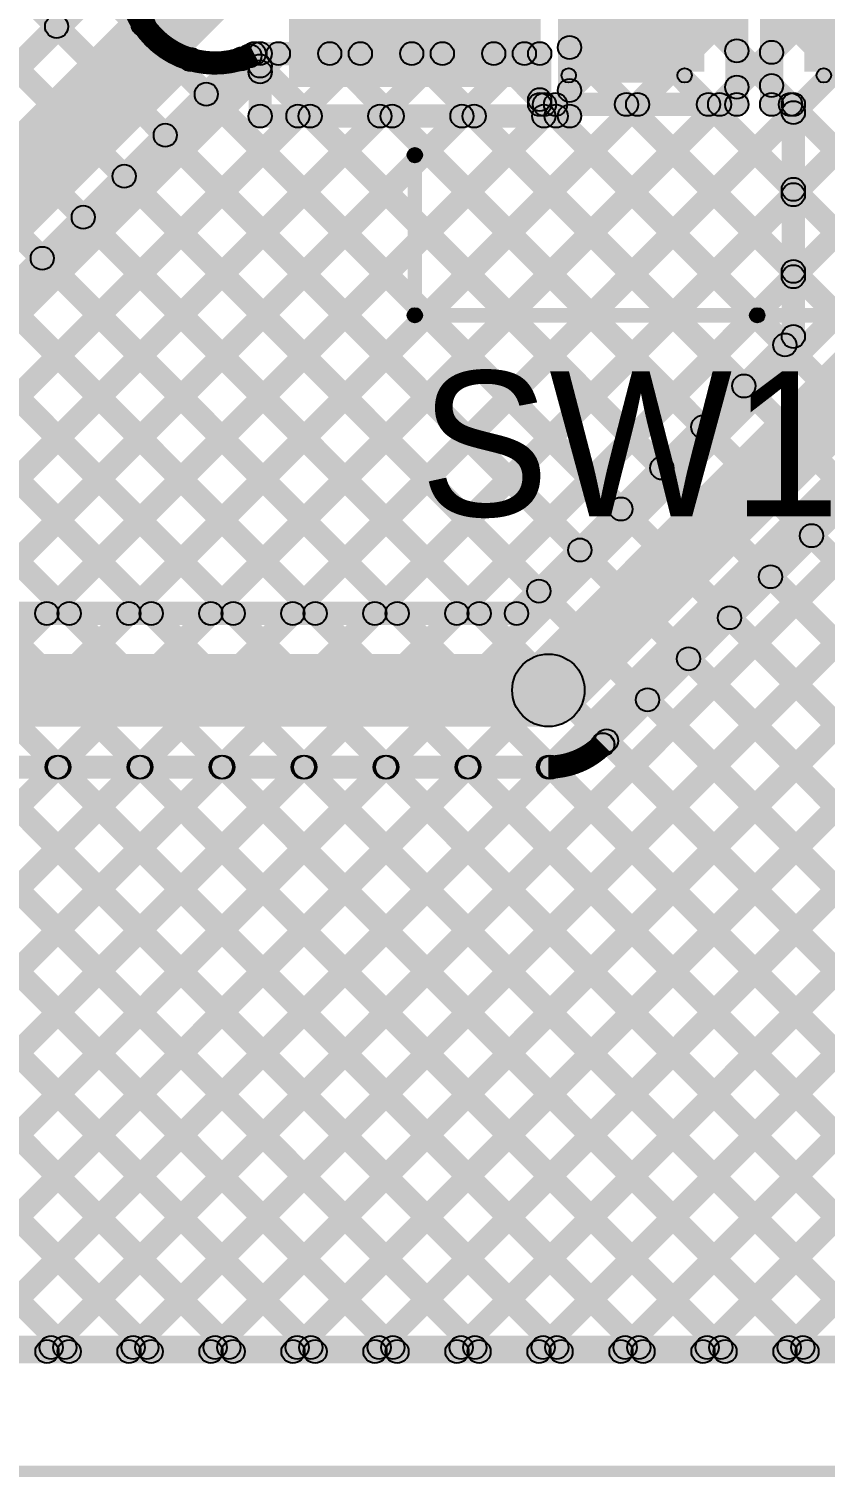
# Model space of a CAD drawing. Header units: millimetres. Extents: x 0 to 5.55, y 0 to 1.02.
# Drawn here: x 4.4688 to 4.7434, y -0.0033 to 0.496 of the extents above; entities that cross this region are included whole.
import ezdxf

# ---------------------------------------------------------------- set-up
doc = ezdxf.new("R2010")
doc.units = ezdxf.units.MM
doc.header["$MEASUREMENT"] = 0
for name, color, linetype in [('BottomLayer', 5, 'Continuous'), ('BottomOverlay', 54, 'Continuous'), ('BottomPaste', 16, 'Continuous'), ('BottomSolder', 6, 'Continuous'), ('Mechanical2', 216, 'Continuous'), ('TopLayer', 1, 'Continuous'), ('TopOverlay', 2, 'Continuous'), ('TopPaste', 8, 'Continuous'), ('TopSolder', 216, 'Continuous')]:
    doc.layers.add(name, color=color, linetype=linetype)

# ---------------------------------------------------------------- blocks, each defined once
blk = doc.blocks.new('TVFU03_4')
at = {"layer": 'TopLayer'}
for points in [[(-0.15748, 0.03543), (-0.07874, 0.03543), (-0.07874, -0.03543), (-0.15748, -0.03543)], [(0.07874, 0.03543), (0.15748, 0.03543), (0.15748, -0.03543), (0.07874, -0.03543)]]:
    blk.add_hatch(color=1, dxfattribs=at).paths.add_polyline_path(points)
at = {"layer": 'TopOverlay'}
h = blk.add_hatch(color=2, dxfattribs=at)
edge = h.paths.add_edge_path()
edge.add_arc((-0.11811, 0.11811), 0.0025, 0, 360)
h = blk.add_hatch(color=2, dxfattribs=at)
edge = h.paths.add_edge_path()
edge.add_arc((-0.11811, 0.11811), 0.0025, 0, 360)
for points in [[(-0.11811, 0.11561), (-0.11811, 0.12061), (0, 0.12061), (0, 0.11561)], [(0, 0.11561), (0, 0.12061), (0.11811, 0.12061), (0.11811, 0.11561)], [(-0.11561, 0.06289), (-0.12061, 0.06289), (-0.12061, 0.11811), (-0.11561, 0.11811)], [(0.12061, 0.06289), (0.11561, 0.06289), (0.11561, 0.11811), (0.12061, 0.11811)], [(-0.11561, -0.11811), (-0.12061, -0.11811), (-0.12061, -0.06289), (-0.11561, -0.06289)], [(0.12061, -0.11811), (0.11561, -0.11811), (0.11561, -0.06289), (0.12061, -0.06289)], [(-0.11811, -0.12061), (-0.11811, -0.11561), (0, -0.11561), (0, -0.12061)], [(0, -0.12061), (0, -0.11561), (0.11811, -0.11561), (0.11811, -0.12061)]]:
    blk.add_hatch(color=2, dxfattribs=at).paths.add_polyline_path(points)
h = blk.add_hatch(color=2, dxfattribs=at)
edge = h.paths.add_edge_path()
edge.add_arc((0, 0.11811), 0.0025, 0, 360)
h = blk.add_hatch(color=2, dxfattribs=at)
edge = h.paths.add_edge_path()
edge.add_arc((0, 0.11811), 0.0025, 0, 360)
h = blk.add_hatch(color=2, dxfattribs=at)
edge = h.paths.add_edge_path()
edge.add_arc((0.11811, 0.11811), 0.0025, 0, 360)
h = blk.add_hatch(color=2, dxfattribs=at)
edge = h.paths.add_edge_path()
edge.add_arc((0.11811, 0.11811), 0.0025, 0, 360)
h = blk.add_hatch(color=2, dxfattribs=at)
edge = h.paths.add_edge_path()
edge.add_arc((-0.11811, 0.06289), 0.0025, 0, 360)
h = blk.add_hatch(color=2, dxfattribs=at)
edge = h.paths.add_edge_path()
edge.add_arc((0.11811, 0.06289), 0.0025, 0, 360)
h = blk.add_hatch(color=2, dxfattribs=at)
edge = h.paths.add_edge_path()
edge.add_arc((-0.11811, -0.06289), 0.0025, 0, 360)
h = blk.add_hatch(color=2, dxfattribs=at)
edge = h.paths.add_edge_path()
edge.add_arc((0.11811, -0.06289), 0.0025, 0, 360)
h = blk.add_hatch(color=2, dxfattribs=at)
edge = h.paths.add_edge_path()
edge.add_arc((-0.11811, -0.11811), 0.0025, 0, 360)
h = blk.add_hatch(color=2, dxfattribs=at)
edge = h.paths.add_edge_path()
edge.add_arc((-0.11811, -0.11811), 0.0025, 0, 360)
h = blk.add_hatch(color=2, dxfattribs=at)
edge = h.paths.add_edge_path()
edge.add_arc((0, -0.11811), 0.0025, 0, 360)
h = blk.add_hatch(color=2, dxfattribs=at)
edge = h.paths.add_edge_path()
edge.add_arc((0, -0.11811), 0.0025, 0, 360)
h = blk.add_hatch(color=2, dxfattribs=at)
edge = h.paths.add_edge_path()
edge.add_arc((0.11811, -0.11811), 0.0025, 0, 360)
h = blk.add_hatch(color=2, dxfattribs=at)
edge = h.paths.add_edge_path()
edge.add_arc((0.11811, -0.11811), 0.0025, 0, 360)
at = {"layer": 'TopPaste'}
for points in [[(-0.15748, 0.03543), (-0.07874, 0.03543), (-0.07874, -0.03543), (-0.15748, -0.03543)], [(0.07874, 0.03543), (0.15748, 0.03543), (0.15748, -0.03543), (0.07874, -0.03543)]]:
    blk.add_hatch(color=8, dxfattribs=at).paths.add_polyline_path(points)
at = {"layer": 'TopSolder'}
for points in [[(-0.16148, 0.03943), (-0.07474, 0.03943), (-0.07474, -0.03943), (-0.16148, -0.03943)], [(0.07474, 0.03943), (0.16148, 0.03943), (0.16148, -0.03943), (0.07474, -0.03943)]]:
    blk.add_hatch(color=216, dxfattribs=at).paths.add_polyline_path(points)
at = {"layer": 'TopOverlay'}
for centre in [(-0.11811, 0.11811), (-0.11811, 0.11811), (0, 0.11811), (0, 0.11811), (0.11811, 0.11811), (0.11811, 0.11811), (-0.11811, 0.06289), (0.11811, 0.06289), (-0.11811, -0.06289), (0.11811, -0.06289), (-0.11811, -0.11811), (-0.11811, -0.11811), (0, -0.11811), (0, -0.11811), (0.11811, -0.11811), (0.11811, -0.11811)]:
    blk.add_circle(centre, 0.0025, dxfattribs=at)
blk = doc.blocks.new('C__0805_B_34')
at = {"layer": 'BottomLayer'}
for points in [[(-0.06, 0.03), (-0.02, 0.03), (-0.02, -0.03), (-0.06, -0.03)], [(0.02, 0.03), (0.06, 0.03), (0.06, -0.03), (0.02, -0.03)]]:
    blk.add_hatch(color=5, dxfattribs=at).paths.add_polyline_path(points)
at = {"layer": 'BottomOverlay'}
h = blk.add_hatch(color=54, dxfattribs=at)
edge = h.paths.add_edge_path()
edge.add_arc((-0.064, 0.034), 0.0025, 0, 360)
h = blk.add_hatch(color=54, dxfattribs=at)
edge = h.paths.add_edge_path()
edge.add_arc((-0.064, 0.034), 0.0025, 0, 360)
for points in [[(-0.064, 0.0315), (-0.064, 0.0365), (-0.024, 0.0365), (-0.024, 0.0315)], [(0.024, 0.0315), (0.024, 0.0365), (0.064, 0.0365), (0.064, 0.0315)], [(-0.0615, -0.034), (-0.0665, -0.034), (-0.0665, 0.034), (-0.0615, 0.034)], [(0.0665, -0.034), (0.0615, -0.034), (0.0615, 0.034), (0.0665, 0.034)], [(-0.064, -0.0365), (-0.064, -0.0315), (-0.024, -0.0315), (-0.024, -0.0365)], [(0.024, -0.0365), (0.024, -0.0315), (0.064, -0.0315), (0.064, -0.0365)]]:
    blk.add_hatch(color=54, dxfattribs=at).paths.add_polyline_path(points)
h = blk.add_hatch(color=54, dxfattribs=at)
edge = h.paths.add_edge_path()
edge.add_arc((-0.024, 0.034), 0.0025, 0, 360)
h = blk.add_hatch(color=54, dxfattribs=at)
edge = h.paths.add_edge_path()
edge.add_arc((0.024, 0.034), 0.0025, 0, 360)
h = blk.add_hatch(color=54, dxfattribs=at)
edge = h.paths.add_edge_path()
edge.add_arc((0.064, 0.034), 0.0025, 0, 360)
h = blk.add_hatch(color=54, dxfattribs=at)
edge = h.paths.add_edge_path()
edge.add_arc((0.064, 0.034), 0.0025, 0, 360)
h = blk.add_hatch(color=54, dxfattribs=at)
edge = h.paths.add_edge_path()
edge.add_arc((-0.064, -0.034), 0.0025, 0, 360)
h = blk.add_hatch(color=54, dxfattribs=at)
edge = h.paths.add_edge_path()
edge.add_arc((-0.064, -0.034), 0.0025, 0, 360)
h = blk.add_hatch(color=54, dxfattribs=at)
edge = h.paths.add_edge_path()
edge.add_arc((-0.024, -0.034), 0.0025, 0, 360)
h = blk.add_hatch(color=54, dxfattribs=at)
edge = h.paths.add_edge_path()
edge.add_arc((0.024, -0.034), 0.0025, 0, 360)
h = blk.add_hatch(color=54, dxfattribs=at)
edge = h.paths.add_edge_path()
edge.add_arc((0.064, -0.034), 0.0025, 0, 360)
h = blk.add_hatch(color=54, dxfattribs=at)
edge = h.paths.add_edge_path()
edge.add_arc((0.064, -0.034), 0.0025, 0, 360)
at = {"layer": 'BottomPaste'}
for points in [[(-0.06, 0.03), (-0.02, 0.03), (-0.02, -0.03), (-0.06, -0.03)], [(0.02, 0.03), (0.06, 0.03), (0.06, -0.03), (0.02, -0.03)]]:
    blk.add_hatch(color=16, dxfattribs=at).paths.add_polyline_path(points)
at = {"layer": 'BottomSolder'}
for points in [[(-0.06276, 0.03276), (-0.01724, 0.03276), (-0.01724, -0.03276), (-0.06276, -0.03276)], [(0.01724, 0.03276), (0.06276, 0.03276), (0.06276, -0.03276), (0.01724, -0.03276)]]:
    blk.add_hatch(color=6, dxfattribs=at).paths.add_polyline_path(points)
at = {"layer": 'BottomOverlay'}
for centre in [(-0.064, 0.034), (-0.064, 0.034), (-0.024, 0.034), (0.024, 0.034), (0.064, 0.034), (0.064, 0.034), (-0.064, -0.034), (-0.064, -0.034), (-0.024, -0.034), (0.024, -0.034), (0.064, -0.034), (0.064, -0.034)]:
    blk.add_circle(centre, 0.0025, dxfattribs=at)

msp = doc.modelspace()

# ---------------------------------------------------------------- hatches: boundary and pattern name
at = {"layer": 'BottomLayer'}
for points in [[(3.7794, 0.99217), (3.78505, 0.99783), (4.48555, 0.29733), (4.4799, 0.29167)], [(3.80768, 0.99217), (3.81334, 0.99783), (4.51384, 0.29733), (4.50818, 0.29167)], [(3.83597, 0.99217), (3.84162, 0.99783), (4.54212, 0.29733), (4.53647, 0.29167)], [(3.86425, 0.99217), (3.86991, 0.99783), (4.57041, 0.29733), (4.56475, 0.29167)], [(3.89253, 0.99217), (3.89819, 0.99783), (4.59869, 0.29733), (4.59303, 0.29167)], [(3.92082, 0.99217), (3.92648, 0.99783), (4.62698, 0.29733), (4.62132, 0.29167)], [(3.9491, 0.99217), (3.95476, 0.99783), (4.64756, 0.30503), (4.6419, 0.29938)], [(3.97739, 0.99217), (3.98304, 0.99783), (4.6617, 0.31917), (4.65604, 0.31352)], [(4.00567, 0.99217), (4.01133, 0.99783), (4.67584, 0.33332), (4.67018, 0.32766)], [(4.62073, 0.0386), (4.61508, 0.04426), (5.49917, 0.92836), (5.50483, 0.9227)], [(4.64902, 0.0386), (4.64336, 0.04426), (5.49917, 0.90007), (5.50483, 0.89442)], [(4.5076, 0.0386), (4.50194, 0.04426), (5.34357, 0.88589), (5.34923, 0.88023)], [(4.53588, 0.0386), (4.53022, 0.04426), (5.35608, 0.87012), (5.36174, 0.86446)], [(4.6773, 0.0386), (4.67164, 0.04426), (5.49917, 0.87179), (5.50483, 0.86613)], [(4.56416, 0.0386), (4.55851, 0.04426), (5.37416, 0.85992), (5.37982, 0.85426)], [(4.59245, 0.0386), (4.58679, 0.04426), (5.40077, 0.85824), (5.40643, 0.85258)], [(4.70559, 0.0386), (4.69993, 0.04426), (5.49917, 0.8435), (5.50483, 0.83785)], [(4.73387, 0.0386), (4.72821, 0.04426), (5.49917, 0.81522), (5.50483, 0.80956)], [(4.717, 0.47), (4.709, 0.47), (4.709, 0.558), (4.717, 0.558)], [(4.729, 0.47), (4.721, 0.47), (4.721, 0.558), (4.729, 0.558)], [(4.27983, 0.29167), (4.27417, 0.29733), (4.50146, 0.52462), (4.50712, 0.51896)], [(4.30811, 0.29167), (4.30246, 0.29733), (4.50543, 0.50031), (4.51109, 0.49465)], [(4.47931, 0.0386), (4.47365, 0.04426), (4.92456, 0.49516), (4.93021, 0.48951)], [(4.36468, 0.29167), (4.35903, 0.29733), (4.55203, 0.49033), (4.55768, 0.48467)], [(4.39297, 0.29167), (4.38731, 0.29733), (4.58031, 0.49033), (4.58597, 0.48467)], [(4.42125, 0.29167), (4.41559, 0.29733), (4.60859, 0.49033), (4.61425, 0.48467)], [(4.44954, 0.29167), (4.44388, 0.29733), (4.63688, 0.49033), (4.64254, 0.48467)], [(4.54217, 0.48395), (4.54783, 0.48961), (4.68998, 0.34746), (4.68433, 0.3418)], [(4.54652, 0.4835), (4.54652, 0.4915), (4.645, 0.4915), (4.645, 0.4835)], [(4.56974, 0.48467), (4.5754, 0.49033), (4.70412, 0.3616), (4.69847, 0.35594)], [(4.59802, 0.48467), (4.60368, 0.49033), (4.71827, 0.37574), (4.71261, 0.37009)], [(4.62631, 0.48467), (4.63197, 0.49033), (4.64783, 0.47447), (4.64217, 0.46881)], [(4.71017, 0.48566), (4.71583, 0.49132), (4.72783, 0.47932), (4.72217, 0.47366)], [(4.71583, 0.47311), (4.71017, 0.47877), (4.72217, 0.49077), (4.72783, 0.48511)], [(4.3364, 0.29167), (4.33074, 0.29733), (4.52172, 0.48831), (4.52738, 0.48265)], [(4.649, 0.47), (4.641, 0.47), (4.641, 0.4875), (4.649, 0.4875)], [(4.72217, 0.47366), (4.72783, 0.47932), (4.73432, 0.47283), (4.72866, 0.46717)], [(4.70989, 0.46717), (4.70423, 0.47283), (4.71017, 0.47877), (4.71583, 0.47311)], [(4.47782, 0.29167), (4.47216, 0.29733), (4.64766, 0.47283), (4.65332, 0.46717)], [(4.5061, 0.29167), (4.50045, 0.29733), (4.67595, 0.47283), (4.6816, 0.46717)], [(4.53439, 0.29167), (4.52873, 0.29733), (4.70423, 0.47283), (4.70989, 0.46717)], [(4.56267, 0.29167), (4.55702, 0.29733), (4.72967, 0.46998), (4.73533, 0.46433)], [(4.64381, 0.46717), (4.64947, 0.47283), (4.73241, 0.38989), (4.72675, 0.38423)], [(4.645, 0.466), (4.645, 0.474), (4.713, 0.474), (4.713, 0.466)], [(4.67209, 0.46717), (4.67775, 0.47283), (4.73533, 0.41525), (4.72967, 0.40959)], [(4.70038, 0.46717), (4.70603, 0.47283), (4.73533, 0.44353), (4.72967, 0.43788)], [(4.725, 0.466), (4.725, 0.474), (4.7325, 0.474), (4.7325, 0.466)], [(4.7365, 0.38998), (4.7285, 0.38998), (4.7285, 0.47), (4.7365, 0.47)], [(4.59096, 0.29167), (4.5853, 0.29733), (4.72967, 0.4417), (4.73533, 0.43604)], [(4.61924, 0.29167), (4.61359, 0.29733), (4.72967, 0.41341), (4.73533, 0.40776)], [(4.63985, 0.29167), (4.63419, 0.29733), (4.72967, 0.39281), (4.73533, 0.38715)], [(4.65684, 0.25916), (4.63916, 0.27684), (4.75016, 0.38784), (4.76784, 0.37016)], [(4.6696, 0.24647), (4.66394, 0.25212), (4.77488, 0.36306), (4.78053, 0.3574)], [(4.73594, 0.31847), (4.7416, 0.32412), (5.02146, 0.04426), (5.01581, 0.0386)], [(4.7218, 0.30433), (4.72746, 0.30998), (4.99318, 0.04426), (4.98752, 0.0386)], [(3.5755, 0.2905), (3.5755, 0.2985), (4.63702, 0.2985), (4.63702, 0.2905)], [(4.70766, 0.29018), (4.71332, 0.29584), (4.9649, 0.04426), (4.95924, 0.0386)], [(3.46, 0.2555), (3.46, 0.2805), (4.648, 0.2805), (4.648, 0.2555)], [(4.69352, 0.27604), (4.69917, 0.2817), (4.93661, 0.04426), (4.93095, 0.0386)], [(4.67938, 0.2619), (4.68503, 0.26756), (4.90833, 0.04426), (4.90267, 0.0386)], [(4.66523, 0.24776), (4.67089, 0.25341), (4.88004, 0.04426), (4.87439, 0.0386)], [(3.488, 0.2375), (3.488, 0.2455), (4.648, 0.2455), (4.648, 0.2375)], [(4.28132, 0.0386), (4.27566, 0.04426), (4.47573, 0.24433), (4.48139, 0.23867)], [(4.27834, 0.23867), (4.284, 0.24433), (4.48406, 0.04426), (4.47841, 0.0386)], [(4.30961, 0.0386), (4.30395, 0.04426), (4.50402, 0.24433), (4.50967, 0.23867)], [(4.30662, 0.23867), (4.31228, 0.24433), (4.51235, 0.04426), (4.50669, 0.0386)], [(4.33789, 0.0386), (4.33223, 0.04426), (4.5323, 0.24433), (4.53796, 0.23867)], [(4.33491, 0.23867), (4.34056, 0.24433), (4.54063, 0.04426), (4.53497, 0.0386)], [(4.36617, 0.0386), (4.36052, 0.04426), (4.56059, 0.24433), (4.56624, 0.23867)], [(4.36319, 0.23867), (4.36885, 0.24433), (4.56892, 0.04426), (4.56326, 0.0386)], [(4.39446, 0.0386), (4.3888, 0.04426), (4.58887, 0.24433), (4.59453, 0.23867)], [(4.39148, 0.23867), (4.39713, 0.24433), (4.5972, 0.04426), (4.59154, 0.0386)], [(4.42274, 0.0386), (4.41709, 0.04426), (4.61715, 0.24433), (4.62281, 0.23867)], [(4.41976, 0.23867), (4.42542, 0.24433), (4.62548, 0.04426), (4.61983, 0.0386)], [(4.45103, 0.0386), (4.44537, 0.04426), (4.64544, 0.24433), (4.6511, 0.23867)], [(4.44804, 0.23867), (4.4537, 0.24433), (4.65377, 0.04426), (4.64811, 0.0386)], [(4.47633, 0.23867), (4.48199, 0.24433), (4.68205, 0.04426), (4.6764, 0.0386)], [(4.50461, 0.23867), (4.51027, 0.24433), (4.71034, 0.04426), (4.70468, 0.0386)], [(4.5329, 0.23867), (4.53855, 0.24433), (4.73862, 0.04426), (4.73296, 0.0386)], [(4.56118, 0.23867), (4.56684, 0.24433), (4.76691, 0.04426), (4.76125, 0.0386)], [(4.58947, 0.23867), (4.59512, 0.24433), (4.79519, 0.04426), (4.78953, 0.0386)], [(4.61775, 0.23867), (4.62341, 0.24433), (4.82347, 0.04426), (4.81782, 0.0386)], [(4.64602, 0.23869), (4.65168, 0.24434), (4.85176, 0.04426), (4.8461, 0.0386)], [(3.166, 0.03743), (3.166, 0.04543), (5.502, 0.04543), (5.502, 0.03743)]]:
    msp.add_hatch(color=5, dxfattribs=at).paths.add_polyline_path(points)
h = msp.add_hatch(color=5, dxfattribs=at)
edge = h.paths.add_edge_path()
edge.add_arc((4.50826, 0.49748), 0.004, 0, 360)
h = msp.add_hatch(color=5, dxfattribs=at)
edge = h.paths.add_edge_path()
edge.add_arc((4.52455, 0.48548), 0.004, 0, 360)
h = msp.add_hatch(color=5, dxfattribs=at)
edge = h.paths.add_edge_path()
edge.add_arc((4.545, 0.48678), 0.004, 0, 360)
h = msp.add_hatch(color=5, dxfattribs=at)
edge = h.paths.add_edge_path()
edge.add_arc((4.54652, 0.4875), 0.004, 0, 360)
h = msp.add_hatch(color=5, dxfattribs=at)
edge = h.paths.add_edge_path()
edge.add_arc((4.54652, 0.4875), 0.004, 0, 360)
h = msp.add_hatch(color=5, dxfattribs=at)
edge = h.paths.add_edge_path()
edge.add_arc((4.55485, 0.4875), 0.004, 0, 360)
h = msp.add_hatch(color=5, dxfattribs=at)
edge = h.paths.add_edge_path()
edge.add_arc((4.57257, 0.4875), 0.004, 0, 360)
h = msp.add_hatch(color=5, dxfattribs=at)
edge = h.paths.add_edge_path()
edge.add_arc((4.58314, 0.4875), 0.004, 0, 360)
h = msp.add_hatch(color=5, dxfattribs=at)
edge = h.paths.add_edge_path()
edge.add_arc((4.60085, 0.4875), 0.004, 0, 360)
h = msp.add_hatch(color=5, dxfattribs=at)
edge = h.paths.add_edge_path()
edge.add_arc((4.61142, 0.4875), 0.004, 0, 360)
h = msp.add_hatch(color=5, dxfattribs=at)
edge = h.paths.add_edge_path()
edge.add_arc((4.62914, 0.4875), 0.004, 0, 360)
h = msp.add_hatch(color=5, dxfattribs=at)
edge = h.paths.add_edge_path()
edge.add_arc((4.63971, 0.4875), 0.004, 0, 360)
h = msp.add_hatch(color=5, dxfattribs=at)
edge = h.paths.add_edge_path()
edge.add_arc((4.645, 0.4875), 0.004, 0, 360)
h = msp.add_hatch(color=5, dxfattribs=at)
edge = h.paths.add_edge_path()
edge.add_arc((4.645, 0.4875), 0.004, 0, 360)
h = msp.add_hatch(color=5, dxfattribs=at)
edge = h.paths.add_edge_path()
edge.add_arc((4.713, 0.48849), 0.004, 0, 360)
h = msp.add_hatch(color=5, dxfattribs=at)
edge = h.paths.add_edge_path()
edge.add_arc((4.725, 0.48794), 0.004, 0, 360)
h = msp.add_hatch(color=5, dxfattribs=at)
edge = h.paths.add_edge_path()
edge.add_arc((4.713, 0.47594), 0.004, 0, 360)
h = msp.add_hatch(color=5, dxfattribs=at)
edge = h.paths.add_edge_path()
edge.add_arc((4.713, 0.47594), 0.004, 0, 360)
h = msp.add_hatch(color=5, dxfattribs=at)
edge = h.paths.add_edge_path()
edge.add_arc((4.725, 0.47649), 0.004, 0, 360)
h = msp.add_hatch(color=5, dxfattribs=at)
edge = h.paths.add_edge_path()
edge.add_arc((4.725, 0.47649), 0.004, 0, 360)
h = msp.add_hatch(color=5, dxfattribs=at)
edge = h.paths.add_edge_path()
edge.add_arc((4.645, 0.47164), 0.004, 0, 360)
h = msp.add_hatch(color=5, dxfattribs=at)
edge = h.paths.add_edge_path()
edge.add_arc((4.645, 0.47), 0.004, 0, 360)
h = msp.add_hatch(color=5, dxfattribs=at)
edge = h.paths.add_edge_path()
edge.add_arc((4.645, 0.47), 0.004, 0, 360)
h = msp.add_hatch(color=5, dxfattribs=at)
edge = h.paths.add_edge_path()
edge.add_arc((4.64664, 0.47), 0.004, 0, 360)
h = msp.add_hatch(color=5, dxfattribs=at)
edge = h.paths.add_edge_path()
edge.add_arc((4.65049, 0.47), 0.004, 0, 360)
h = msp.add_hatch(color=5, dxfattribs=at)
edge = h.paths.add_edge_path()
edge.add_arc((4.67492, 0.47), 0.004, 0, 360)
h = msp.add_hatch(color=5, dxfattribs=at)
edge = h.paths.add_edge_path()
edge.add_arc((4.67878, 0.47), 0.004, 0, 360)
h = msp.add_hatch(color=5, dxfattribs=at)
edge = h.paths.add_edge_path()
edge.add_arc((4.70321, 0.47), 0.004, 0, 360)
h = msp.add_hatch(color=5, dxfattribs=at)
edge = h.paths.add_edge_path()
edge.add_arc((4.70706, 0.47), 0.004, 0, 360)
h = msp.add_hatch(color=5, dxfattribs=at)
edge = h.paths.add_edge_path()
edge.add_arc((4.70706, 0.47), 0.004, 0, 360)
h = msp.add_hatch(color=5, dxfattribs=at)
edge = h.paths.add_edge_path()
edge.add_arc((4.713, 0.47), 0.004, 0, 360)
h = msp.add_hatch(color=5, dxfattribs=at)
edge = h.paths.add_edge_path()
edge.add_arc((4.713, 0.47), 0.004, 0, 360)
h = msp.add_hatch(color=5, dxfattribs=at)
edge = h.paths.add_edge_path()
edge.add_arc((4.725, 0.47), 0.004, 0, 360)
h = msp.add_hatch(color=5, dxfattribs=at)
edge = h.paths.add_edge_path()
edge.add_arc((4.725, 0.47), 0.004, 0, 360)
h = msp.add_hatch(color=5, dxfattribs=at)
edge = h.paths.add_edge_path()
edge.add_arc((4.73149, 0.47), 0.004, 0, 360)
h = msp.add_hatch(color=5, dxfattribs=at)
edge = h.paths.add_edge_path()
edge.add_arc((4.7325, 0.47), 0.004, 0, 360)
h = msp.add_hatch(color=5, dxfattribs=at)
edge = h.paths.add_edge_path()
edge.add_arc((4.7325, 0.47), 0.004, 0, 360)
h = msp.add_hatch(color=5, dxfattribs=at)
edge = h.paths.add_edge_path()
edge.add_arc((4.7325, 0.46716), 0.004, 0, 360)
h = msp.add_hatch(color=5, dxfattribs=at)
edge = h.paths.add_edge_path()
edge.add_arc((4.7325, 0.44071), 0.004, 0, 360)
h = msp.add_hatch(color=5, dxfattribs=at)
edge = h.paths.add_edge_path()
edge.add_arc((4.7325, 0.43887), 0.004, 0, 360)
h = msp.add_hatch(color=5, dxfattribs=at)
edge = h.paths.add_edge_path()
edge.add_arc((4.7325, 0.41242), 0.004, 0, 360)
h = msp.add_hatch(color=5, dxfattribs=at)
edge = h.paths.add_edge_path()
edge.add_arc((4.7325, 0.41059), 0.004, 0, 360)
h = msp.add_hatch(color=5, dxfattribs=at)
edge = h.paths.add_edge_path()
edge.add_arc((4.72958, 0.38706), 0.004, 0, 360)
h = msp.add_hatch(color=5, dxfattribs=at)
edge = h.paths.add_edge_path()
edge.add_arc((4.7325, 0.38998), 0.004, 0, 360)
h = msp.add_hatch(color=5, dxfattribs=at)
edge = h.paths.add_edge_path()
edge.add_arc((4.7325, 0.38998), 0.004, 0, 360)
h = msp.add_hatch(color=5, dxfattribs=at)
edge = h.paths.add_edge_path()
edge.add_arc((4.71544, 0.37291), 0.004, 0, 360)
h = msp.add_hatch(color=5, dxfattribs=at)
edge = h.paths.add_edge_path()
edge.add_arc((4.7013, 0.35877), 0.004, 0, 360)
h = msp.add_hatch(color=5, dxfattribs=at)
edge = h.paths.add_edge_path()
edge.add_arc((4.68715, 0.34463), 0.004, 0, 360)
h = msp.add_hatch(color=5, dxfattribs=at)
edge = h.paths.add_edge_path()
edge.add_arc((4.67301, 0.33049), 0.004, 0, 360)
h = msp.add_hatch(color=5, dxfattribs=at)
edge = h.paths.add_edge_path()
edge.add_arc((4.73877, 0.3213), 0.004, 0, 360)
h = msp.add_hatch(color=5, dxfattribs=at)
edge = h.paths.add_edge_path()
edge.add_arc((4.65887, 0.31635), 0.004, 0, 360)
h = msp.add_hatch(color=5, dxfattribs=at)
edge = h.paths.add_edge_path()
edge.add_arc((4.72463, 0.30715), 0.004, 0, 360)
h = msp.add_hatch(color=5, dxfattribs=at)
edge = h.paths.add_edge_path()
edge.add_arc((4.64473, 0.3022), 0.004, 0, 360)
h = msp.add_hatch(color=5, dxfattribs=at)
edge = h.paths.add_edge_path()
edge.add_arc((4.47499, 0.2945), 0.004, 0, 360)
h = msp.add_hatch(color=5, dxfattribs=at)
edge = h.paths.add_edge_path()
edge.add_arc((4.48273, 0.2945), 0.004, 0, 360)
h = msp.add_hatch(color=5, dxfattribs=at)
edge = h.paths.add_edge_path()
edge.add_arc((4.50328, 0.2945), 0.004, 0, 360)
h = msp.add_hatch(color=5, dxfattribs=at)
edge = h.paths.add_edge_path()
edge.add_arc((4.51101, 0.2945), 0.004, 0, 360)
h = msp.add_hatch(color=5, dxfattribs=at)
edge = h.paths.add_edge_path()
edge.add_arc((4.53156, 0.2945), 0.004, 0, 360)
h = msp.add_hatch(color=5, dxfattribs=at)
edge = h.paths.add_edge_path()
edge.add_arc((4.53929, 0.2945), 0.004, 0, 360)
h = msp.add_hatch(color=5, dxfattribs=at)
edge = h.paths.add_edge_path()
edge.add_arc((4.55984, 0.2945), 0.004, 0, 360)
h = msp.add_hatch(color=5, dxfattribs=at)
edge = h.paths.add_edge_path()
edge.add_arc((4.56758, 0.2945), 0.004, 0, 360)
h = msp.add_hatch(color=5, dxfattribs=at)
edge = h.paths.add_edge_path()
edge.add_arc((4.58813, 0.2945), 0.004, 0, 360)
h = msp.add_hatch(color=5, dxfattribs=at)
edge = h.paths.add_edge_path()
edge.add_arc((4.59586, 0.2945), 0.004, 0, 360)
h = msp.add_hatch(color=5, dxfattribs=at)
edge = h.paths.add_edge_path()
edge.add_arc((4.61641, 0.2945), 0.004, 0, 360)
h = msp.add_hatch(color=5, dxfattribs=at)
edge = h.paths.add_edge_path()
edge.add_arc((4.62415, 0.2945), 0.004, 0, 360)
h = msp.add_hatch(color=5, dxfattribs=at)
edge = h.paths.add_edge_path()
edge.add_arc((4.63702, 0.2945), 0.004, 0, 360)
h = msp.add_hatch(color=5, dxfattribs=at)
edge = h.paths.add_edge_path()
edge.add_arc((4.63702, 0.2945), 0.004, 0, 360)
h = msp.add_hatch(color=5, dxfattribs=at)
edge = h.paths.add_edge_path()
edge.add_arc((4.71049, 0.29301), 0.004, 0, 360)
h = msp.add_hatch(color=5, dxfattribs=at)
edge = h.paths.add_edge_path()
edge.add_arc((4.648, 0.268), 0.0125, 0, 360)
h = msp.add_hatch(color=5, dxfattribs=at)
edge = h.paths.add_edge_path()
edge.add_arc((4.648, 0.268), 0.0125, 0, 360)
h = msp.add_hatch(color=5, dxfattribs=at)
edge = h.paths.add_edge_path()
edge.add_arc((4.69635, 0.27887), 0.004, 0, 360)
h = msp.add_hatch(color=5, dxfattribs=at)
edge = h.paths.add_edge_path()
edge.add_arc((4.6822, 0.26473), 0.004, 0, 360)
h = msp.add_hatch(color=5, dxfattribs=at)
edge = h.paths.add_edge_path()
edge.add_arc((4.66674, 0.24926), 0.004, 0, 360)
h = msp.add_hatch(color=5, dxfattribs=at)
edge = h.paths.add_edge_path()
edge.add_arc((4.66677, 0.2493), 0.004, 0, 360)
h = msp.add_hatch(color=5, dxfattribs=at)
edge = h.paths.add_edge_path()
edge.add_arc((4.66677, 0.2493), 0.004, 0, 360)
h = msp.add_hatch(color=5, dxfattribs=at)
edge = h.paths.add_edge_path()
edge.add_arc((4.66806, 0.25059), 0.004, 0, 360)
h = msp.add_hatch(color=5, dxfattribs=at)
edge = h.paths.add_edge_path()
edge.add_arc((4.47856, 0.2415), 0.004, 0, 360)
h = msp.add_hatch(color=5, dxfattribs=at)
edge = h.paths.add_edge_path()
edge.add_arc((4.47916, 0.2415), 0.004, 0, 360)
h = msp.add_hatch(color=5, dxfattribs=at)
edge = h.paths.add_edge_path()
edge.add_arc((4.50684, 0.2415), 0.004, 0, 360)
h = msp.add_hatch(color=5, dxfattribs=at)
edge = h.paths.add_edge_path()
edge.add_arc((4.50744, 0.2415), 0.004, 0, 360)
h = msp.add_hatch(color=5, dxfattribs=at)
edge = h.paths.add_edge_path()
edge.add_arc((4.53513, 0.2415), 0.004, 0, 360)
h = msp.add_hatch(color=5, dxfattribs=at)
edge = h.paths.add_edge_path()
edge.add_arc((4.53573, 0.2415), 0.004, 0, 360)
h = msp.add_hatch(color=5, dxfattribs=at)
edge = h.paths.add_edge_path()
edge.add_arc((4.56341, 0.2415), 0.004, 0, 360)
h = msp.add_hatch(color=5, dxfattribs=at)
edge = h.paths.add_edge_path()
edge.add_arc((4.56401, 0.2415), 0.004, 0, 360)
h = msp.add_hatch(color=5, dxfattribs=at)
edge = h.paths.add_edge_path()
edge.add_arc((4.5917, 0.2415), 0.004, 0, 360)
h = msp.add_hatch(color=5, dxfattribs=at)
edge = h.paths.add_edge_path()
edge.add_arc((4.59229, 0.2415), 0.004, 0, 360)
h = msp.add_hatch(color=5, dxfattribs=at)
edge = h.paths.add_edge_path()
edge.add_arc((4.61998, 0.2415), 0.004, 0, 360)
h = msp.add_hatch(color=5, dxfattribs=at)
edge = h.paths.add_edge_path()
edge.add_arc((4.62058, 0.2415), 0.004, 0, 360)
h = msp.add_hatch(color=5, dxfattribs=at)
edge = h.paths.add_edge_path()
edge.add_arc((4.648, 0.2415), 0.004, 0, 360)
h = msp.add_hatch(color=5, dxfattribs=at)
edge = h.paths.add_edge_path()
edge.add_arc((4.648, 0.2415), 0.004, 0, 360)
h = msp.add_hatch(color=5, dxfattribs=at)
edge = h.paths.add_edge_path()
edge.add_arc((4.648, 0.2415), 0.004, 0, 360)
h = msp.add_hatch(color=5, dxfattribs=at)
edge = h.paths.add_edge_path()
edge.add_arc((4.64827, 0.2415), 0.004, 0, 360)
h = msp.add_hatch(color=5, dxfattribs=at)
edge = h.paths.add_edge_path()
edge.add_arc((4.64885, 0.24151), 0.004, 0, 360)
h = msp.add_hatch(color=5, dxfattribs=at)
edge = h.paths.add_edge_path()
edge.add_arc((4.47648, 0.04143), 0.004, 0, 360)
h = msp.add_hatch(color=5, dxfattribs=at)
edge = h.paths.add_edge_path()
edge.add_arc((4.48123, 0.04143), 0.004, 0, 360)
h = msp.add_hatch(color=5, dxfattribs=at)
edge = h.paths.add_edge_path()
edge.add_arc((4.50477, 0.04143), 0.004, 0, 360)
h = msp.add_hatch(color=5, dxfattribs=at)
edge = h.paths.add_edge_path()
edge.add_arc((4.50952, 0.04143), 0.004, 0, 360)
h = msp.add_hatch(color=5, dxfattribs=at)
edge = h.paths.add_edge_path()
edge.add_arc((4.53305, 0.04143), 0.004, 0, 360)
h = msp.add_hatch(color=5, dxfattribs=at)
edge = h.paths.add_edge_path()
edge.add_arc((4.5378, 0.04143), 0.004, 0, 360)
h = msp.add_hatch(color=5, dxfattribs=at)
edge = h.paths.add_edge_path()
edge.add_arc((4.56134, 0.04143), 0.004, 0, 360)
h = msp.add_hatch(color=5, dxfattribs=at)
edge = h.paths.add_edge_path()
edge.add_arc((4.56609, 0.04143), 0.004, 0, 360)
h = msp.add_hatch(color=5, dxfattribs=at)
edge = h.paths.add_edge_path()
edge.add_arc((4.58962, 0.04143), 0.004, 0, 360)
h = msp.add_hatch(color=5, dxfattribs=at)
edge = h.paths.add_edge_path()
edge.add_arc((4.59437, 0.04143), 0.004, 0, 360)
h = msp.add_hatch(color=5, dxfattribs=at)
edge = h.paths.add_edge_path()
edge.add_arc((4.6179, 0.04143), 0.004, 0, 360)
h = msp.add_hatch(color=5, dxfattribs=at)
edge = h.paths.add_edge_path()
edge.add_arc((4.62266, 0.04143), 0.004, 0, 360)
h = msp.add_hatch(color=5, dxfattribs=at)
edge = h.paths.add_edge_path()
edge.add_arc((4.64619, 0.04143), 0.004, 0, 360)
h = msp.add_hatch(color=5, dxfattribs=at)
edge = h.paths.add_edge_path()
edge.add_arc((4.65094, 0.04143), 0.004, 0, 360)
h = msp.add_hatch(color=5, dxfattribs=at)
edge = h.paths.add_edge_path()
edge.add_arc((4.67447, 0.04143), 0.004, 0, 360)
h = msp.add_hatch(color=5, dxfattribs=at)
edge = h.paths.add_edge_path()
edge.add_arc((4.67922, 0.04143), 0.004, 0, 360)
h = msp.add_hatch(color=5, dxfattribs=at)
edge = h.paths.add_edge_path()
edge.add_arc((4.70276, 0.04143), 0.004, 0, 360)
h = msp.add_hatch(color=5, dxfattribs=at)
edge = h.paths.add_edge_path()
edge.add_arc((4.70751, 0.04143), 0.004, 0, 360)
h = msp.add_hatch(color=5, dxfattribs=at)
edge = h.paths.add_edge_path()
edge.add_arc((4.73104, 0.04143), 0.004, 0, 360)
h = msp.add_hatch(color=5, dxfattribs=at)
edge = h.paths.add_edge_path()
edge.add_arc((4.73579, 0.04143), 0.004, 0, 360)
at = {"layer": 'Mechanical2'}
msp.add_hatch(color=216, dxfattribs=at).paths.add_polyline_path([(3.14972, -0.00326), (3.14972, 0.00068), (5.5513, 0.00068), (5.5513, -0.00326)])
at = {"layer": 'TopLayer'}
for points in [[(3.97882, 0.99074), (3.98448, 0.9964), (4.4812, 0.49967), (4.47554, 0.49402)], [(4.23338, 0.99074), (4.23904, 0.9964), (5.1926, 0.04283), (5.18695, 0.03717)], [(4.2516, 0.03717), (4.24595, 0.04283), (5.19952, 0.9964), (5.20517, 0.99074)], [(4.65813, 0.47198), (4.65247, 0.47764), (5.17123, 0.9964), (5.17689, 0.99074)], [(4.6193, 0.03717), (4.61364, 0.04283), (5.50017, 0.92936), (5.50583, 0.9237)], [(4.64758, 0.03717), (4.64193, 0.04283), (5.50017, 0.90107), (5.50583, 0.89542)], [(4.50616, 0.03717), (4.50051, 0.04283), (5.34357, 0.88589), (5.34923, 0.88023)], [(4.53445, 0.03717), (4.52879, 0.04283), (5.35608, 0.87012), (5.36174, 0.86446)], [(4.67587, 0.03717), (4.67021, 0.04283), (5.50017, 0.87279), (5.50583, 0.86713)], [(4.56273, 0.03717), (4.55708, 0.04283), (5.37416, 0.85992), (5.37982, 0.85426)], [(4.59102, 0.03717), (4.58536, 0.04283), (5.40077, 0.85824), (5.40643, 0.85258)], [(4.70415, 0.03717), (4.6985, 0.04283), (5.50017, 0.8445), (5.50583, 0.83885)], [(4.73244, 0.03717), (4.72678, 0.04283), (5.50017, 0.81622), (5.50583, 0.81056)], [(4.6593, 0.46597), (4.6513, 0.46597), (4.6513, 0.56483), (4.6593, 0.56483)], [(4.27989, 0.03717), (4.27423, 0.04283), (4.78195, 0.55055), (4.78761, 0.54489)], [(4.65247, 0.54336), (4.65813, 0.54902), (5.16432, 0.04283), (5.15866, 0.03717)], [(4.29385, 0.30667), (4.28819, 0.31233), (4.50188, 0.52601), (4.50753, 0.52035)], [(4.31084, 0.27416), (4.29316, 0.29184), (4.52416, 0.52284), (4.54184, 0.50516)], [(4.30817, 0.03717), (4.30252, 0.04283), (4.78195, 0.52226), (4.78761, 0.51661)], [(4.65247, 0.51508), (4.65813, 0.52074), (5.13603, 0.04283), (5.13038, 0.03717)], [(4.47788, 0.03717), (4.47222, 0.04283), (4.92456, 0.49516), (4.93021, 0.48951)], [(4.33646, 0.03717), (4.3308, 0.04283), (4.78195, 0.49398), (4.78761, 0.48832)], [(4.54217, 0.48395), (4.54783, 0.48961), (4.55139, 0.48605), (4.54573, 0.4804)], [(4.65247, 0.48679), (4.65813, 0.49245), (5.10775, 0.04283), (5.10209, 0.03717)], [(4.3236, 0.26147), (4.31794, 0.26712), (4.53935, 0.48853), (4.54501, 0.48288)], [(4.55256, 0.46597), (4.54456, 0.46597), (4.54456, 0.4875), (4.55256, 0.4875)], [(4.11018, 0.03717), (4.10453, 0.04283), (4.54573, 0.48403), (4.55139, 0.47838)], [(4.52716, 0.47068), (4.53282, 0.47634), (4.96633, 0.04283), (4.96067, 0.03717)], [(4.54856, 0.46197), (4.54856, 0.46997), (4.6553, 0.46997), (4.6553, 0.46197)], [(4.13847, 0.03717), (4.13281, 0.04283), (4.55878, 0.4688), (4.56444, 0.46314)], [(4.16675, 0.03717), (4.16109, 0.04283), (4.58706, 0.4688), (4.59272, 0.46314)], [(4.19504, 0.03717), (4.18938, 0.04283), (4.61535, 0.4688), (4.621, 0.46314)], [(4.22332, 0.03717), (4.21766, 0.04283), (4.64363, 0.4688), (4.64929, 0.46314)], [(4.36474, 0.03717), (4.35909, 0.04283), (4.78505, 0.4688), (4.79071, 0.46314)], [(4.39303, 0.03717), (4.38737, 0.04283), (4.81334, 0.4688), (4.81899, 0.46314)], [(4.42131, 0.03717), (4.41565, 0.04283), (4.84162, 0.4688), (4.84728, 0.46314)], [(4.44959, 0.03717), (4.44394, 0.04283), (4.86991, 0.4688), (4.87556, 0.46314)], [(4.56299, 0.46314), (4.56864, 0.4688), (4.99461, 0.04283), (4.98896, 0.03717)], [(4.59127, 0.46314), (4.59693, 0.4688), (5.0229, 0.04283), (5.01724, 0.03717)], [(4.61956, 0.46314), (4.62521, 0.4688), (5.05118, 0.04283), (5.04552, 0.03717)], [(4.64784, 0.46314), (4.6535, 0.4688), (5.07947, 0.04283), (5.07381, 0.03717)], [(4.51302, 0.45654), (4.51867, 0.4622), (4.93804, 0.04283), (4.93239, 0.03717)], [(4.49888, 0.4424), (4.50453, 0.44806), (4.90976, 0.04283), (4.9041, 0.03717)], [(4.48473, 0.42826), (4.49039, 0.43391), (4.88148, 0.04283), (4.87582, 0.03717)], [(4.47059, 0.41411), (4.47625, 0.41977), (4.85319, 0.04283), (4.84753, 0.03717)], [(4.45645, 0.39997), (4.46211, 0.40563), (4.82491, 0.04283), (4.81925, 0.03717)], [(4.44231, 0.38583), (4.44796, 0.39149), (4.79662, 0.04283), (4.79097, 0.03717)], [(4.42816, 0.37169), (4.43382, 0.37735), (4.76834, 0.04283), (4.76268, 0.03717)], [(4.41402, 0.35755), (4.41968, 0.3632), (4.74005, 0.04283), (4.7344, 0.03717)], [(4.39988, 0.3434), (4.40554, 0.34906), (4.71177, 0.04283), (4.70611, 0.03717)], [(4.38574, 0.32926), (4.3914, 0.33492), (4.68349, 0.04283), (4.67783, 0.03717)], [(4.3716, 0.31512), (4.37725, 0.32078), (4.6552, 0.04283), (4.64954, 0.03717)], [(4.35745, 0.30098), (4.36311, 0.30663), (4.62692, 0.04283), (4.62126, 0.03717)], [(4.34331, 0.28684), (4.34897, 0.29249), (4.59863, 0.04283), (4.59298, 0.03717)], [(4.32917, 0.27269), (4.33483, 0.27835), (4.57035, 0.04283), (4.56469, 0.03717)], [(4.3148, 0.25877), (4.32046, 0.26443), (4.54206, 0.04283), (4.53641, 0.03717)], [(4.26334, 0.25367), (4.269, 0.25933), (4.4855, 0.04283), (4.47984, 0.03717)], [(4.29162, 0.25367), (4.29728, 0.25933), (4.51378, 0.04283), (4.50812, 0.03717)], [(3.167, 0.036), (3.167, 0.044), (5.503, 0.044), (5.503, 0.036)]]:
    msp.add_hatch(color=1, dxfattribs=at).paths.add_polyline_path(points)
h = msp.add_hatch(color=1, dxfattribs=at)
edge = h.paths.add_edge_path()
edge.add_arc((4.47837, 0.49685), 0.004, 0, 360)
h = msp.add_hatch(color=1, dxfattribs=at)
edge = h.paths.add_edge_path()
edge.add_arc((4.54218, 0.4857), 0.004, 0, 360)
h = msp.add_hatch(color=1, dxfattribs=at)
edge = h.paths.add_edge_path()
edge.add_arc((4.54218, 0.4857), 0.004, 0, 360)
h = msp.add_hatch(color=1, dxfattribs=at)
edge = h.paths.add_edge_path()
edge.add_arc((4.545, 0.48678), 0.004, 0, 360)
h = msp.add_hatch(color=1, dxfattribs=at)
edge = h.paths.add_edge_path()
edge.add_arc((4.54652, 0.4875), 0.004, 0, 360)
h = msp.add_hatch(color=1, dxfattribs=at)
edge = h.paths.add_edge_path()
edge.add_arc((4.54856, 0.4875), 0.004, 0, 360)
h = msp.add_hatch(color=1, dxfattribs=at)
edge = h.paths.add_edge_path()
edge.add_arc((4.6553, 0.48962), 0.004, 0, 360)
h = msp.add_hatch(color=1, dxfattribs=at)
edge = h.paths.add_edge_path()
edge.add_arc((4.54856, 0.48323), 0.004, 0, 360)
h = msp.add_hatch(color=1, dxfattribs=at)
edge = h.paths.add_edge_path()
edge.add_arc((4.54856, 0.4812), 0.004, 0, 360)
h = msp.add_hatch(color=1, dxfattribs=at)
edge = h.paths.add_edge_path()
edge.add_arc((4.52999, 0.47351), 0.004, 0, 360)
h = msp.add_hatch(color=1, dxfattribs=at)
edge = h.paths.add_edge_path()
edge.add_arc((4.6553, 0.47481), 0.004, 0, 360)
h = msp.add_hatch(color=1, dxfattribs=at)
edge = h.paths.add_edge_path()
edge.add_arc((4.54856, 0.46597), 0.004, 0, 360)
h = msp.add_hatch(color=1, dxfattribs=at)
edge = h.paths.add_edge_path()
edge.add_arc((4.54856, 0.46597), 0.004, 0, 360)
h = msp.add_hatch(color=1, dxfattribs=at)
edge = h.paths.add_edge_path()
edge.add_arc((4.56161, 0.46597), 0.004, 0, 360)
h = msp.add_hatch(color=1, dxfattribs=at)
edge = h.paths.add_edge_path()
edge.add_arc((4.56582, 0.46597), 0.004, 0, 360)
h = msp.add_hatch(color=1, dxfattribs=at)
edge = h.paths.add_edge_path()
edge.add_arc((4.58989, 0.46597), 0.004, 0, 360)
h = msp.add_hatch(color=1, dxfattribs=at)
edge = h.paths.add_edge_path()
edge.add_arc((4.5941, 0.46597), 0.004, 0, 360)
h = msp.add_hatch(color=1, dxfattribs=at)
edge = h.paths.add_edge_path()
edge.add_arc((4.61818, 0.46597), 0.004, 0, 360)
h = msp.add_hatch(color=1, dxfattribs=at)
edge = h.paths.add_edge_path()
edge.add_arc((4.62238, 0.46597), 0.004, 0, 360)
h = msp.add_hatch(color=1, dxfattribs=at)
edge = h.paths.add_edge_path()
edge.add_arc((4.64646, 0.46597), 0.004, 0, 360)
h = msp.add_hatch(color=1, dxfattribs=at)
edge = h.paths.add_edge_path()
edge.add_arc((4.65067, 0.46597), 0.004, 0, 360)
h = msp.add_hatch(color=1, dxfattribs=at)
edge = h.paths.add_edge_path()
edge.add_arc((4.6553, 0.46597), 0.004, 0, 360)
h = msp.add_hatch(color=1, dxfattribs=at)
edge = h.paths.add_edge_path()
edge.add_arc((4.6553, 0.46597), 0.004, 0, 360)
h = msp.add_hatch(color=1, dxfattribs=at)
edge = h.paths.add_edge_path()
edge.add_arc((4.51585, 0.45937), 0.004, 0, 360)
h = msp.add_hatch(color=1, dxfattribs=at)
edge = h.paths.add_edge_path()
edge.add_arc((4.5017, 0.44523), 0.004, 0, 360)
h = msp.add_hatch(color=1, dxfattribs=at)
edge = h.paths.add_edge_path()
edge.add_arc((4.48756, 0.43109), 0.004, 0, 360)
h = msp.add_hatch(color=1, dxfattribs=at)
edge = h.paths.add_edge_path()
edge.add_arc((4.47342, 0.41694), 0.004, 0, 360)
h = msp.add_hatch(color=1, dxfattribs=at)
edge = h.paths.add_edge_path()
edge.add_arc((4.47505, 0.04), 0.004, 0, 360)
h = msp.add_hatch(color=1, dxfattribs=at)
edge = h.paths.add_edge_path()
edge.add_arc((4.48267, 0.04), 0.004, 0, 360)
h = msp.add_hatch(color=1, dxfattribs=at)
edge = h.paths.add_edge_path()
edge.add_arc((4.50333, 0.04), 0.004, 0, 360)
h = msp.add_hatch(color=1, dxfattribs=at)
edge = h.paths.add_edge_path()
edge.add_arc((4.51095, 0.04), 0.004, 0, 360)
h = msp.add_hatch(color=1, dxfattribs=at)
edge = h.paths.add_edge_path()
edge.add_arc((4.53162, 0.04), 0.004, 0, 360)
h = msp.add_hatch(color=1, dxfattribs=at)
edge = h.paths.add_edge_path()
edge.add_arc((4.53924, 0.04), 0.004, 0, 360)
h = msp.add_hatch(color=1, dxfattribs=at)
edge = h.paths.add_edge_path()
edge.add_arc((4.5599, 0.04), 0.004, 0, 360)
h = msp.add_hatch(color=1, dxfattribs=at)
edge = h.paths.add_edge_path()
edge.add_arc((4.56752, 0.04), 0.004, 0, 360)
h = msp.add_hatch(color=1, dxfattribs=at)
edge = h.paths.add_edge_path()
edge.add_arc((4.58819, 0.04), 0.004, 0, 360)
h = msp.add_hatch(color=1, dxfattribs=at)
edge = h.paths.add_edge_path()
edge.add_arc((4.5958, 0.04), 0.004, 0, 360)
h = msp.add_hatch(color=1, dxfattribs=at)
edge = h.paths.add_edge_path()
edge.add_arc((4.61647, 0.04), 0.004, 0, 360)
h = msp.add_hatch(color=1, dxfattribs=at)
edge = h.paths.add_edge_path()
edge.add_arc((4.62409, 0.04), 0.004, 0, 360)
h = msp.add_hatch(color=1, dxfattribs=at)
edge = h.paths.add_edge_path()
edge.add_arc((4.64476, 0.04), 0.004, 0, 360)
h = msp.add_hatch(color=1, dxfattribs=at)
edge = h.paths.add_edge_path()
edge.add_arc((4.65237, 0.04), 0.004, 0, 360)
h = msp.add_hatch(color=1, dxfattribs=at)
edge = h.paths.add_edge_path()
edge.add_arc((4.67304, 0.04), 0.004, 0, 360)
h = msp.add_hatch(color=1, dxfattribs=at)
edge = h.paths.add_edge_path()
edge.add_arc((4.68066, 0.04), 0.004, 0, 360)
h = msp.add_hatch(color=1, dxfattribs=at)
edge = h.paths.add_edge_path()
edge.add_arc((4.70133, 0.04), 0.004, 0, 360)
h = msp.add_hatch(color=1, dxfattribs=at)
edge = h.paths.add_edge_path()
edge.add_arc((4.70894, 0.04), 0.004, 0, 360)
h = msp.add_hatch(color=1, dxfattribs=at)
edge = h.paths.add_edge_path()
edge.add_arc((4.72961, 0.04), 0.004, 0, 360)
h = msp.add_hatch(color=1, dxfattribs=at)
edge = h.paths.add_edge_path()
edge.add_arc((4.73723, 0.04), 0.004, 0, 360)

# ---------------------------------------------------------------- linework, layer by layer
at = {"layer": 'BottomLayer', "const_width": 0.008}
for points in [[(4.54652, 0.4875, -1.632632), (4.54652, 0.5405)], [(4.66677, 0.2493, -0.199375), (4.648, 0.2415)], [(4.66674, 0.24926, -0.198912), (4.648, 0.2415)]]:
    msp.add_lwpolyline(points, format="xyb", dxfattribs=at)
at = {"layer": 'BottomLayer'}
for centre, radius in [((4.50826, 0.49748), 0.004), ((4.52455, 0.48548), 0.004), ((4.545, 0.48678), 0.004), ((4.54652, 0.4875), 0.004), ((4.54652, 0.4875), 0.004), ((4.55485, 0.4875), 0.004), ((4.57257, 0.4875), 0.004), ((4.58314, 0.4875), 0.004), ((4.60085, 0.4875), 0.004), ((4.61142, 0.4875), 0.004), ((4.62914, 0.4875), 0.004), ((4.63971, 0.4875), 0.004), ((4.645, 0.4875), 0.004), ((4.645, 0.4875), 0.004), ((4.713, 0.48849), 0.004), ((4.725, 0.48794), 0.004), ((4.713, 0.47594), 0.004), ((4.713, 0.47594), 0.004), ((4.725, 0.47649), 0.004), ((4.725, 0.47649), 0.004), ((4.645, 0.47164), 0.004), ((4.645, 0.47), 0.004), ((4.645, 0.47), 0.004), ((4.64664, 0.47), 0.004), ((4.65049, 0.47), 0.004), ((4.67492, 0.47), 0.004), ((4.67878, 0.47), 0.004), ((4.70321, 0.47), 0.004), ((4.70706, 0.47), 0.004), ((4.70706, 0.47), 0.004), ((4.713, 0.47), 0.004), ((4.713, 0.47), 0.004), ((4.725, 0.47), 0.004), ((4.725, 0.47), 0.004), ((4.73149, 0.47), 0.004), ((4.7325, 0.47), 0.004), ((4.7325, 0.47), 0.004), ((4.7325, 0.46716), 0.004), ((4.7325, 0.44071), 0.004), ((4.7325, 0.43887), 0.004), ((4.7325, 0.41242), 0.004), ((4.7325, 0.41059), 0.004), ((4.72958, 0.38706), 0.004), ((4.7325, 0.38998), 0.004), ((4.7325, 0.38998), 0.004), ((4.71544, 0.37291), 0.004), ((4.7013, 0.35877), 0.004), ((4.68715, 0.34463), 0.004), ((4.67301, 0.33049), 0.004), ((4.73877, 0.3213), 0.004), ((4.65887, 0.31635), 0.004), ((4.72463, 0.30715), 0.004), ((4.64473, 0.3022), 0.004), ((4.47499, 0.2945), 0.004), ((4.48273, 0.2945), 0.004), ((4.50328, 0.2945), 0.004), ((4.51101, 0.2945), 0.004), ((4.53156, 0.2945), 0.004), ((4.53929, 0.2945), 0.004), ((4.55984, 0.2945), 0.004), ((4.56758, 0.2945), 0.004), ((4.58813, 0.2945), 0.004), ((4.59586, 0.2945), 0.004), ((4.61641, 0.2945), 0.004), ((4.62415, 0.2945), 0.004), ((4.63702, 0.2945), 0.004), ((4.63702, 0.2945), 0.004), ((4.71049, 0.29301), 0.004), ((4.648, 0.268), 0.0125), ((4.648, 0.268), 0.0125), ((4.69635, 0.27887), 0.004), ((4.6822, 0.26473), 0.004), ((4.66674, 0.24926), 0.004), ((4.66677, 0.2493), 0.004), ((4.66677, 0.2493), 0.004), ((4.66806, 0.25059), 0.004), ((4.47856, 0.2415), 0.004), ((4.47916, 0.2415), 0.004), ((4.50684, 0.2415), 0.004), ((4.50744, 0.2415), 0.004), ((4.53513, 0.2415), 0.004), ((4.53573, 0.2415), 0.004), ((4.56341, 0.2415), 0.004), ((4.56401, 0.2415), 0.004), ((4.5917, 0.2415), 0.004), ((4.59229, 0.2415), 0.004), ((4.61998, 0.2415), 0.004), ((4.62058, 0.2415), 0.004), ((4.648, 0.2415), 0.004), ((4.648, 0.2415), 0.004), ((4.648, 0.2415), 0.004), ((4.64827, 0.2415), 0.004), ((4.64885, 0.24151), 0.004), ((4.47648, 0.04143), 0.004), ((4.48123, 0.04143), 0.004), ((4.50477, 0.04143), 0.004), ((4.50952, 0.04143), 0.004), ((4.53305, 0.04143), 0.004), ((4.5378, 0.04143), 0.004), ((4.56134, 0.04143), 0.004), ((4.56609, 0.04143), 0.004), ((4.58962, 0.04143), 0.004), ((4.59437, 0.04143), 0.004), ((4.6179, 0.04143), 0.004), ((4.62266, 0.04143), 0.004), ((4.64619, 0.04143), 0.004), ((4.65094, 0.04143), 0.004), ((4.67447, 0.04143), 0.004), ((4.67922, 0.04143), 0.004), ((4.70276, 0.04143), 0.004), ((4.70751, 0.04143), 0.004), ((4.73104, 0.04143), 0.004), ((4.73579, 0.04143), 0.004)]:
    msp.add_circle(centre, radius, dxfattribs=at)
at = {"layer": 'TopLayer', "const_width": 0.008}
msp.add_lwpolyline([(4.54652, 0.4875, -0.039505), (4.54218, 0.4857)], format="xyb", dxfattribs=at)
at = {"layer": 'TopLayer'}
for centre in [(4.47837, 0.49685), (4.54218, 0.4857), (4.54218, 0.4857), (4.545, 0.48678), (4.54652, 0.4875), (4.54856, 0.4875), (4.6553, 0.48962), (4.54856, 0.48323), (4.54856, 0.4812), (4.52999, 0.47351), (4.6553, 0.47481), (4.54856, 0.46597), (4.54856, 0.46597), (4.56161, 0.46597), (4.56582, 0.46597), (4.58989, 0.46597), (4.5941, 0.46597), (4.61818, 0.46597), (4.62238, 0.46597), (4.64646, 0.46597), (4.65067, 0.46597), (4.6553, 0.46597), (4.6553, 0.46597), (4.51585, 0.45937), (4.5017, 0.44523), (4.48756, 0.43109), (4.47342, 0.41694), (4.47505, 0.04), (4.48267, 0.04), (4.50333, 0.04), (4.51095, 0.04), (4.53162, 0.04), (4.53924, 0.04), (4.5599, 0.04), (4.56752, 0.04), (4.58819, 0.04), (4.5958, 0.04), (4.61647, 0.04), (4.62409, 0.04), (4.64476, 0.04), (4.65237, 0.04), (4.67304, 0.04), (4.68066, 0.04), (4.70133, 0.04), (4.70894, 0.04), (4.72961, 0.04), (4.73723, 0.04)]:
    msp.add_circle(centre, 0.004, dxfattribs=at)

# ---------------------------------------------------------------- block references
msp.add_blockref('TVFU03_4', (4.72004, 0.5154))
at = {"rotation": 360}
msp.add_blockref('C__0805_B_34', (4.719, 0.514), dxfattribs=at)

# ---------------------------------------------------------------- texts
at = {"layer": 'TopOverlay'}
msp.add_text('SW1', height=0.05, dxfattribs=at).set_placement((4.60369, 0.32801))

doc.saveas('drawing.dxf')
